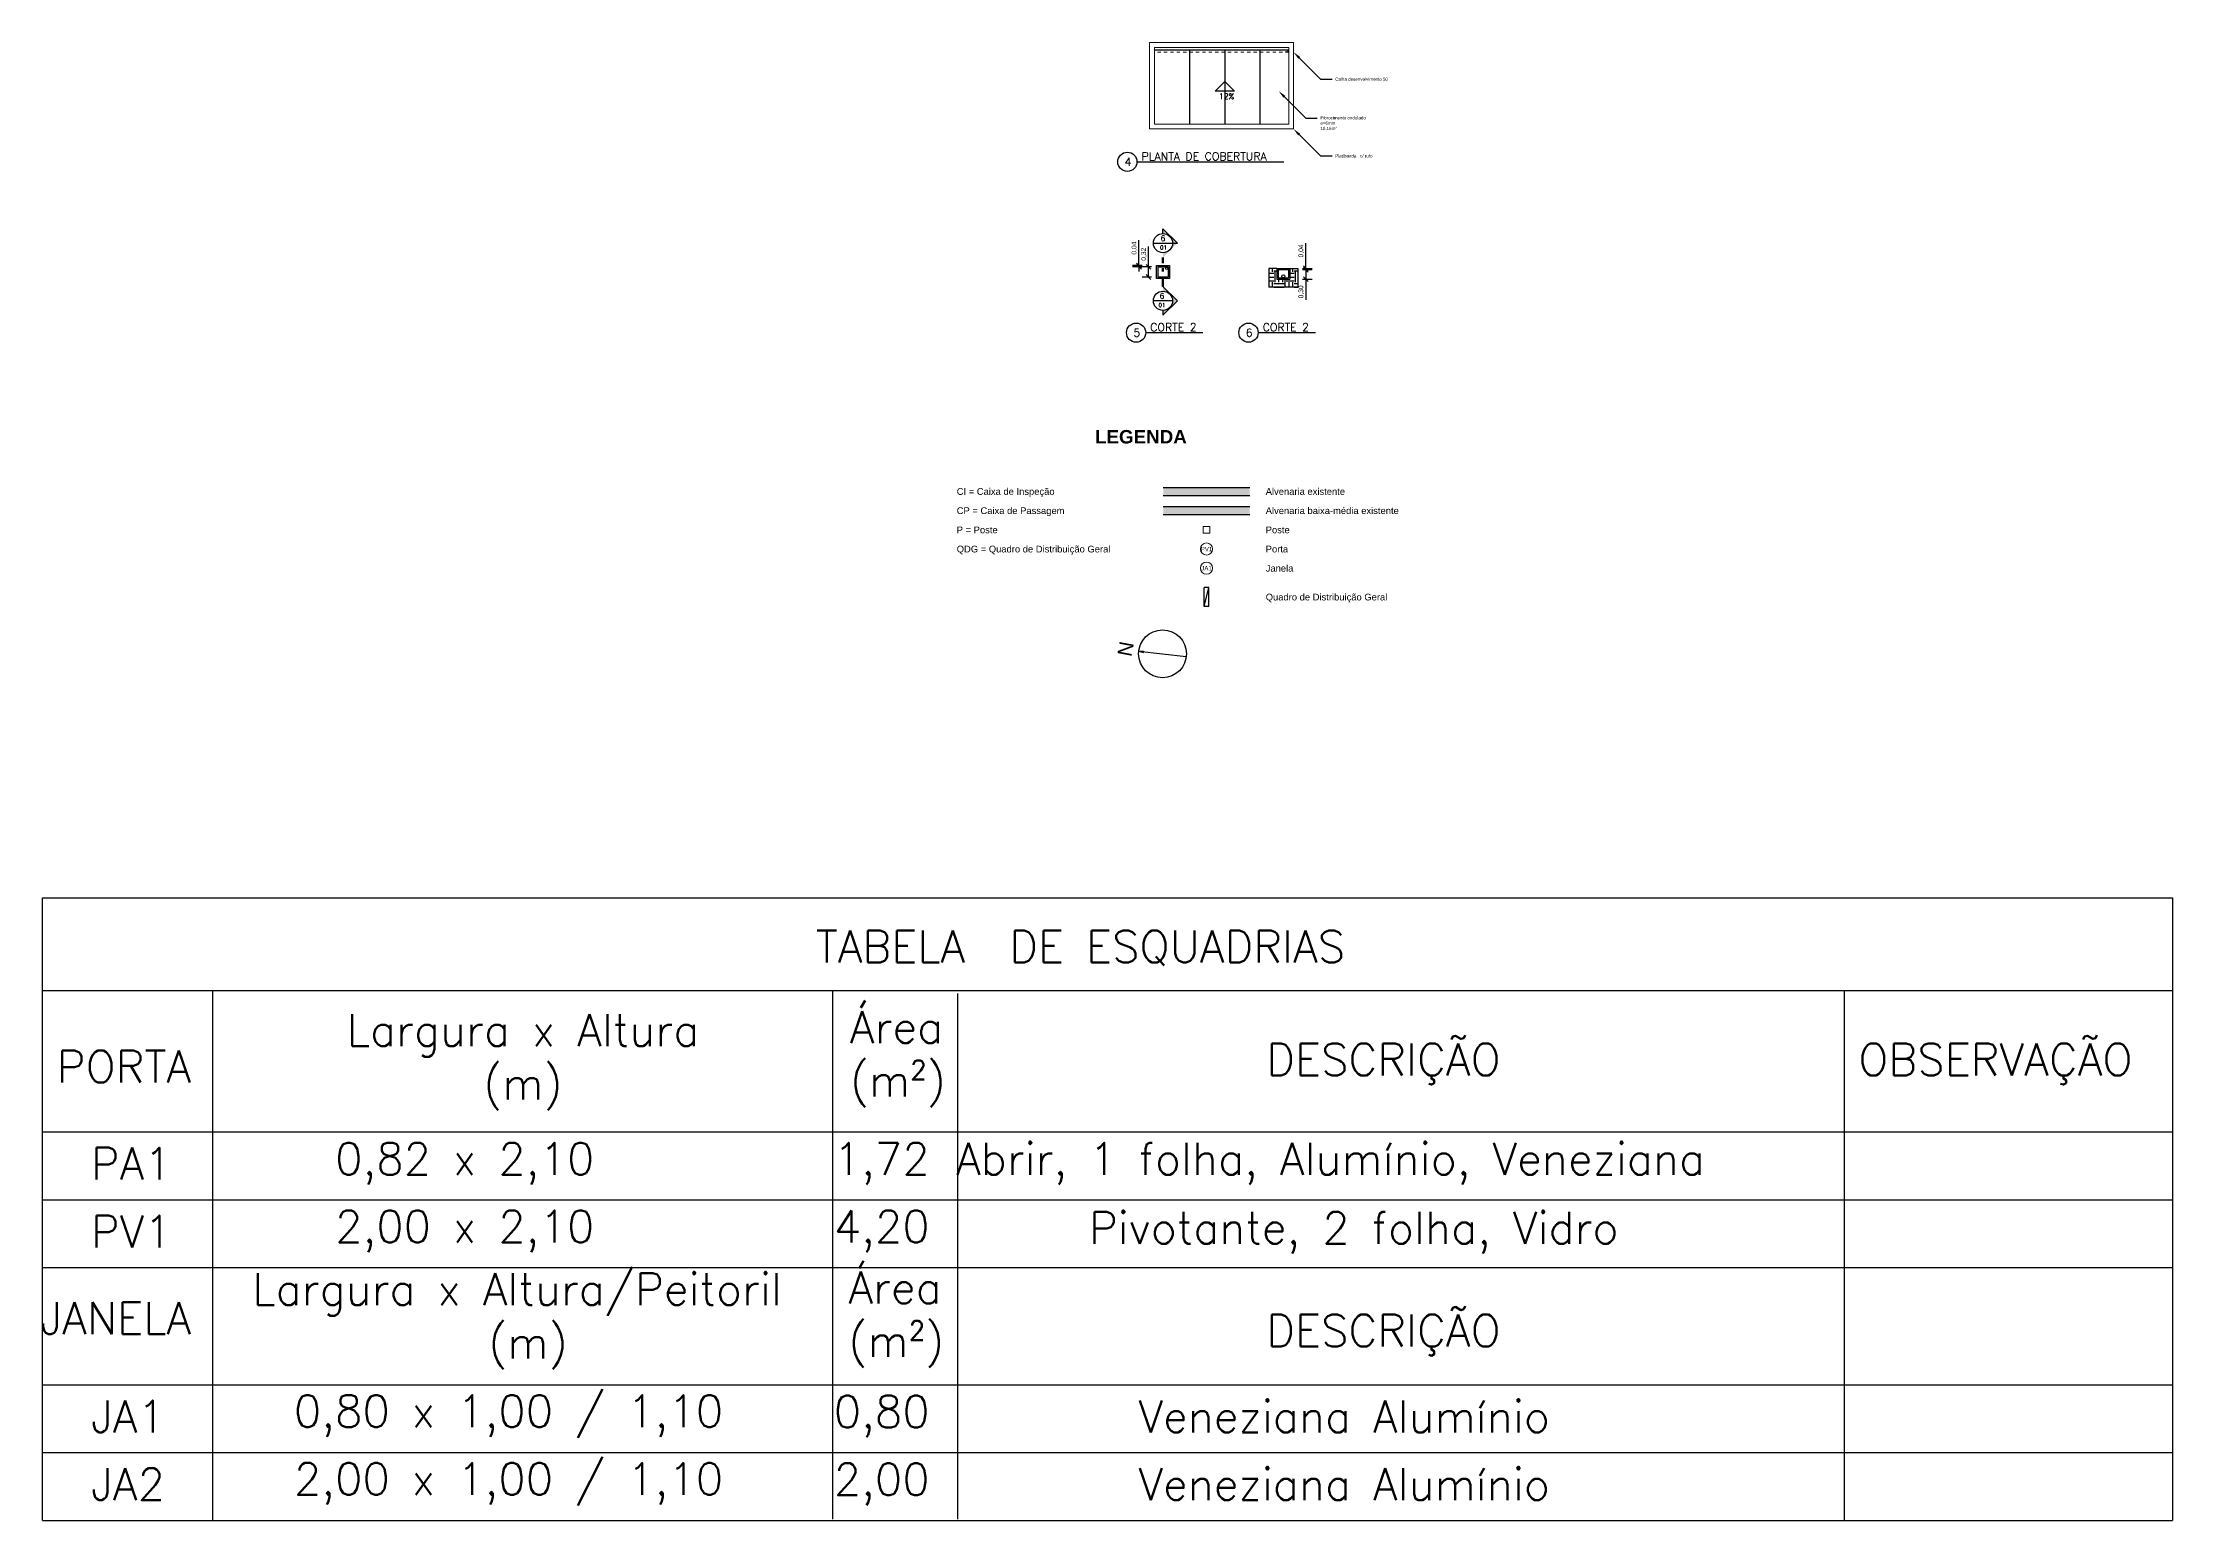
# Model space of a CAD drawing. Extents: x 0 to 11638, y -6007 to 0.
# Drawn here: x 10119.6 to 10186.1, y -5708.7 to -5662.5 of the extents above; entities that cross this region are included whole.
import ezdxf
from ezdxf import colors
from ezdxf.entities.mleader import LeaderData, LeaderLine
from ezdxf.math import Vec2, Vec3

# ---------------------------------------------------------------- set-up
doc = ezdxf.new("R2010")
doc.units = 0
doc.linetypes.add('DASHDOT', pattern=[1, 0.5, -0.25, 0, -0.25])
doc.linetypes.add('DASHED', pattern=[0.25, 0.125, -0.125])
doc.layers.get('0').update_dxf_attribs({"linetype": 'CONTINUOUS'})
doc.layers.get('Defpoints').update_dxf_attribs({"linetype": 'CONTINUOUS'})
for name, color, linetype, lineweight in [('ARQ - Alvenaria Alta', 251, 'CONTINUOUS', 13), ('ARQ - Alvenaria Média-Baixa', 252, 'CONTINUOUS', 20), ('ARQ - Esquadrias', 1, 'CONTINUOUS', 9), ('ARQ - Textos', 4, 'CONTINUOUS', 5), ('Elétrica', 30, 'CONTINUOUS', 20), ('Hidrossanitário - Água Pluvial', 4, 'CONTINUOUS', 9)]:
    doc.layers.add(name, color=color, linetype=linetype, lineweight=lineweight)
for name, color, linetype in [('ARQ - Cobertura', 253, 'CONTINUOUS'), ('ARQ - Cotas', 1, 'CONTINUOUS'), ('ARQ - Desnível Terreno', 14, 'CONTINUOUS'), ('Símbolos - Indicação Fachada Elevação Vista', 7, 'CONTINUOUS'), ('Símbolos - Quadro de Acabamentos', 7, 'CONTINUOUS')]:
    doc.layers.add(name, color=color, linetype=linetype)
doc.styles.add('ROMANS', font='romans.shx', dxfattribs={"height": 0.3})
doc.styles.get("Standard").update_dxf_attribs({"font": 'arial.ttf', "height": 0.15})
doc.dimstyles.get("Standard").update_dxf_attribs({"dimtxt": 0.1, "dimasz": 0.15, "dimexe": 0.2, "dimexo": 0.2, "dimgap": 0.05, "dimtad": 1, "dimzin": 0, "dimtxsty": 'STANDARD', "dimblk": 'OBLIQUE', "dimcen": 0.5, "dimclrd": 256, "dimclre": 256, "dimclrt": 256, "dimadec": 0, "dimazin": 0, "dimtfac": 1, "dimtmove": 0, "dimatfit": 3, "dimfxl": 0.1, "dimfxlon": 1, "dimtfillclr": 256, "dimtolj": 1, "dimtzin": 0, "dimlwd": -1, "dimarcsym": 0})

# ---------------------------------------------------------------- blocks, each defined once
blk = doc.blocks.new('_Oblique')
at = {"layer": 'ARQ - Esquadrias', "color": 0, "lineweight": -2}
blk.add_line((-0.5, -0.5), (0.5, 0.5), dxfattribs=at)
blk = doc.blocks.new('*D1060')
at = {"layer": 'ARQ - Cotas', "transparency": 16777216}
for p, q in [((10154.149, -5669.477), (10154.149, -5668.839)), ((10154.149, -5669.797), (10154.149, -5669.477))]:
    blk.add_line(p, q, dxfattribs=at)
at = {"layer": 'ARQ - Cotas', "lineweight": -2, "transparency": 16777216}
for p, q in [((10154.239, -5669.477), (10153.949, -5669.477)), ((10154.239, -5669.797), (10153.949, -5669.797))]:
    blk.add_line(p, q, dxfattribs=at)
at = {"layer": 'Defpoints', "color": 0, "lineweight": -2, "transparency": 16777216}
for p in [(10154.149, -5669.477), (10154.439, -5669.477), (10154.439, -5669.797)]:
    blk.add_point(p, dxfattribs=at)
at = {"layer": 'ARQ - Cotas', "transparency": 16777216, "xscale": 0.15, "yscale": 0.15, "zscale": 0.15}
for p, rotation in [((10154.149, -5669.477), 90), ((10154.149, -5669.797), 270)]:
    blk.add_blockref('_Oblique', p, dxfattribs=dict(at, rotation=rotation))
at = {"layer": 'ARQ - Cotas', "lineweight": -2, "transparency": 16777216, "insert": (10154.009, -5669.083), "char_height": 0.15, "attachment_point": 5, "rotation": 90}
blk.add_mtext('\\A1;0,32', dxfattribs=at)
blk = doc.blocks.new('*D1061')
at = {"layer": 'ARQ - Cotas', "transparency": 16777216}
for p, q in [((10153.849, -5669.437), (10153.849, -5668.648)), ((10153.849, -5669.477), (10153.849, -5669.437)), ((10153.849, -5669.477), (10153.849, -5669.627))]:
    blk.add_line(p, q, dxfattribs=at)
at = {"layer": 'ARQ - Cotas', "lineweight": -2, "transparency": 16777216}
for p, q in [((10153.949, -5669.437), (10153.649, -5669.437)), ((10153.949, -5669.477), (10153.649, -5669.477))]:
    blk.add_line(p, q, dxfattribs=at)
at = {"layer": 'Defpoints', "color": 0, "lineweight": -2, "transparency": 16777216}
for p in [(10153.849, -5669.437), (10154.439, -5669.437), (10154.439, -5669.477)]:
    blk.add_point(p, dxfattribs=at)
at = {"layer": 'ARQ - Cotas', "transparency": 16777216, "xscale": 0.15, "yscale": 0.15, "zscale": 0.15}
for p, rotation in [((10153.849, -5669.437), 270), ((10153.849, -5669.477), 90)]:
    blk.add_blockref('_Oblique', p, dxfattribs=dict(at, rotation=rotation))
at = {"layer": 'ARQ - Cotas', "lineweight": -2, "transparency": 16777216, "insert": (10153.709, -5668.893), "char_height": 0.15, "attachment_point": 5, "rotation": 90}
blk.add_mtext('\\A1;0,04', dxfattribs=at)
blk = doc.blocks.new('*D1062')
at = {"layer": 'ARQ - Cotas', "lineweight": -2, "transparency": 16777216}
for p, q in [((10158.962, -5669.565), (10159.262, -5669.565)), ((10158.962, -5669.865), (10159.262, -5669.865))]:
    blk.add_line(p, q, dxfattribs=at)
at = {"layer": 'ARQ - Cotas', "transparency": 16777216}
for p, q in [((10159.062, -5669.565), (10159.062, -5669.865)), ((10159.062, -5669.865), (10159.062, -5670.504))]:
    blk.add_line(p, q, dxfattribs=at)
at = {"layer": 'Defpoints', "color": 0, "lineweight": -2, "transparency": 16777216}
for p in [(10158.562, -5669.565), (10158.562, -5669.865), (10159.062, -5669.865)]:
    blk.add_point(p, dxfattribs=at)
at = {"layer": 'ARQ - Cotas', "transparency": 16777216, "xscale": 0.15, "yscale": 0.15, "zscale": 0.15}
for p, rotation in [((10159.062, -5669.565), 90), ((10159.062, -5669.865), 270)]:
    blk.add_blockref('_Oblique', p, dxfattribs=dict(at, rotation=rotation))
at = {"layer": 'ARQ - Cotas', "lineweight": -2, "transparency": 16777216, "insert": (10158.922, -5670.259), "char_height": 0.15, "attachment_point": 5, "rotation": 90}
blk.add_mtext('\\A1;0,30', dxfattribs=at)
blk = doc.blocks.new('*D1063')
at = {"layer": 'ARQ - Cotas', "transparency": 16777216}
for p, q in [((10159.062, -5669.525), (10159.062, -5668.736)), ((10159.062, -5669.565), (10159.062, -5669.525)), ((10159.062, -5669.565), (10159.062, -5669.715))]:
    blk.add_line(p, q, dxfattribs=at)
at = {"layer": 'ARQ - Cotas', "lineweight": -2, "transparency": 16777216}
for p, q in [((10158.962, -5669.525), (10159.262, -5669.525)), ((10158.962, -5669.565), (10159.262, -5669.565))]:
    blk.add_line(p, q, dxfattribs=at)
at = {"layer": 'Defpoints', "color": 0, "lineweight": -2, "transparency": 16777216}
for p in [(10158.202, -5669.525), (10158.202, -5669.565), (10159.062, -5669.525)]:
    blk.add_point(p, dxfattribs=at)
at = {"layer": 'ARQ - Cotas', "transparency": 16777216, "xscale": 0.15, "yscale": 0.15, "zscale": 0.15}
for p, rotation in [((10159.062, -5669.525), 270), ((10159.062, -5669.565), 90)]:
    blk.add_blockref('_Oblique', p, dxfattribs=dict(at, rotation=rotation))
at = {"layer": 'ARQ - Cotas', "lineweight": -2, "transparency": 16777216, "insert": (10158.922, -5668.98), "char_height": 0.15, "attachment_point": 5, "rotation": 90}
blk.add_mtext('\\A1;0,04', dxfattribs=at)

msp = doc.modelspace()

# ---------------------------------------------------------------- hatches: boundary and pattern name
at = {"lineweight": -2}
h = msp.add_hatch(color=256, dxfattribs=at)
h.dxf.hatch_style = 1
h.paths.add_polyline_path([(10155.049, -5668.737), (10154.599, -5668.287), (10154.599, -5668.437, -1), (10154.599, -5669.037), (10154.599, -5669.187)])
h = msp.add_hatch(color=256)
h.dxf.hatch_style = 1
h.paths.add_polyline_path([(10155.049, -5670.537), (10154.599, -5670.987), (10154.599, -5670.837, 1), (10154.599, -5670.237), (10154.599, -5670.087)])
at = {"layer": 'ARQ - Alvenaria Alta', "lineweight": -2}
h = msp.add_hatch(color=256, dxfattribs=at)
h.dxf.hatch_style = 1
h.paths.add_polyline_path([(10157.31, -5676.371), (10154.609, -5676.371), (10154.609, -5676.621), (10157.31, -5676.621)])
at = {"layer": 'ARQ - Alvenaria Média-Baixa', "lineweight": -2}
h = msp.add_hatch(color=256, dxfattribs=at)
h.dxf.hatch_style = 1
h.paths.add_polyline_path([(10157.31, -5676.971), (10154.609, -5676.971), (10154.609, -5677.221), (10157.31, -5677.221)])
at = {"layer": 'ARQ - Desnível Terreno', "lineweight": -2}
h = msp.add_hatch(dxfattribs=at)
h.set_pattern_fill('EARTH', color=256, scale=0.05)
h.set_pattern_definition([(0, (0.9209, 0), (0.3175, 0.3175), [0.3175, -0.3175]), (0, (0.9209, 0.11906), (0.3175, 0.3175), [0.3175, -0.3175]), (0, (0.9209, 0.23813), (0.3175, 0.3175), [0.3175, -0.3175]), (90, (0.9606, 0.2778), (-0.3175, 0.3175), [0.3175, -0.3175]), (90, (1.07965, 0.2778), (-0.3175, 0.3175), [0.3175, -0.3175]), (90, (1.1987, 0.2778), (-0.3175, 0.3175), [0.3175, -0.3175])])
h.paths.add_polyline_path([(10158.812, -5669.525), (10158.562, -5669.525), (10158.562, -5669.565), (10158.562, -5669.865), (10158.162, -5669.865), (10158.162, -5669.565), (10158.162, -5669.525), (10157.912, -5669.525), (10157.912, -5670.115), (10158.812, -5670.115)])

# ---------------------------------------------------------------- linework, layer by layer
at = {"lineweight": -2}
for p, q in [((10153.788, -5666.195), (10158.375, -5666.195)), ((10154.299, -5668.737), (10155.049, -5668.737)), ((10154.599, -5668.437), (10154.599, -5668.287)), ((10154.599, -5668.287), (10155.049, -5668.737)), ((10154.06, -5671.534), (10155.848, -5671.534)), ((10157.572, -5671.534), (10159.361, -5671.534))]:
    msp.add_line(p, q, dxfattribs=at)
for p, q in [((10154.899, -5670.537), (10154.299, -5670.537)), ((10154.599, -5670.087), (10155.049, -5670.537)), ((10154.599, -5670.987), (10155.049, -5670.537)), ((10154.599, -5670.837), (10154.599, -5670.987))]:
    msp.add_line(p, q)
at = {"linetype": 'Continuous'}
for q in [(10153.995, -5681.486), (10155.323, -5681.651), (10153.991, -5681.525)]:
    msp.add_line((10153.849, -5681.49), q, dxfattribs=at)
at = {"lineweight": -2}
for centre in [(10153.488, -5666.195), (10154.599, -5668.737), (10153.76, -5671.534), (10157.272, -5671.534)]:
    msp.add_circle(centre, 0.3, dxfattribs=at)
for centre, radius in [((10154.599, -5670.537), 0.3), ((10154.586, -5681.571), 0.748)]:
    msp.add_circle(centre, radius)
at = {"layer": 'ARQ - Alvenaria Alta'}
for p, q in [((10154.18, -5662.469), (10154.18, -5665.169)), ((10158.68, -5662.469), (10154.18, -5662.469)), ((10154.33, -5662.619), (10154.33, -5665.019)), ((10158.53, -5662.619), (10154.33, -5662.619)), ((10158.53, -5665.019), (10158.53, -5662.619)), ((10158.68, -5665.17), (10158.68, -5662.469)), ((10154.18, -5665.169), (10158.68, -5665.169)), ((10154.33, -5665.019), (10158.53, -5665.019)), ((10154.18, -5668.637), (10154.18, -5668.637))]:
    msp.add_line(p, q, dxfattribs=at)
at = {"layer": 'ARQ - Alvenaria Alta', "lineweight": -2}
for p, q in [((10154.609, -5676.371), (10157.31, -5676.371)), ((10154.609, -5676.621), (10157.31, -5676.621)), ((10154.609, -5676.971), (10157.31, -5676.971)), ((10154.609, -5677.221), (10157.31, -5677.221))]:
    msp.add_line(p, q, dxfattribs=at)
at = {"layer": 'ARQ - Alvenaria Média-Baixa', "lineweight": -2}
for p, q in [((10158.162, -5669.525), (10158.562, -5669.525)), ((10158.162, -5669.525), (10158.162, -5669.565)), ((10158.162, -5669.565), (10158.162, -5669.865)), ((10158.162, -5669.565), (10158.562, -5669.565)), ((10158.162, -5669.865), (10158.562, -5669.865)), ((10158.202, -5669.565), (10158.202, -5669.825)), ((10158.202, -5669.825), (10158.522, -5669.825)), ((10158.522, -5669.565), (10158.522, -5669.825)), ((10158.562, -5669.525), (10158.562, -5669.565)), ((10158.562, -5669.565), (10158.562, -5669.865))]:
    msp.add_line(p, q, dxfattribs=at)
at = {"layer": 'ARQ - Cobertura', "lineweight": -2}
msp.add_line((10154.33, -5662.694), (10158.53, -5662.694), dxfattribs=at)
at = {"layer": 'ARQ - Cobertura'}
for p, q in [((10155.43, -5662.694), (10155.43, -5665.019)), ((10156.53, -5662.694), (10156.53, -5665.019)), ((10157.63, -5662.694), (10157.63, -5665.019))]:
    msp.add_line(p, q, dxfattribs=at)
at = {"layer": 'ARQ - Desnível Terreno', "lineweight": -2}
for p, q in [((10158.162, -5669.525), (10157.912, -5669.525)), ((10157.912, -5669.525), (10157.912, -5670.115)), ((10158.562, -5669.525), (10158.812, -5669.525)), ((10158.812, -5669.525), (10158.812, -5670.115)), ((10158.812, -5670.115), (10157.912, -5670.115))]:
    msp.add_line(p, q, dxfattribs=at)
at = {"layer": 'ARQ - Textos', "linetype": 'Continuous'}
for centre in [(10155.96, -5678.296), (10155.96, -5678.896)]:
    msp.add_circle(centre, 0.189, dxfattribs=at)
at = {"layer": 'Elétrica', "linetype": 'ByBlock'}
for p, q in [((10156.06, -5677.596), (10155.86, -5677.596)), ((10155.86, -5677.596), (10155.86, -5677.796)), ((10155.86, -5677.796), (10156.06, -5677.796)), ((10156.06, -5677.796), (10156.06, -5677.596))]:
    msp.add_line(p, q, dxfattribs=at)
at = {"layer": 'Elétrica', "lineweight": -2}
for p, q in [((10156.035, -5679.496), (10155.885, -5679.496)), ((10155.885, -5680.096), (10156.035, -5679.496)), ((10155.885, -5680.096), (10155.885, -5679.496)), ((10156.035, -5680.096), (10156.035, -5679.496)), ((10156.035, -5680.096), (10155.885, -5680.096))]:
    msp.add_line(p, q, dxfattribs=at)
at = {"layer": 'Hidrossanitário - Água Pluvial', "linetype": 'DASHED', "ltscale": 0.5}
msp.add_line((10158.53, -5662.769), (10154.33, -5662.769), dxfattribs=at)
at = {"layer": 'Hidrossanitário - Água Pluvial', "lineweight": -2}
for p, q in [((10154.399, -5669.437), (10154.799, -5669.437)), ((10154.399, -5669.837), (10154.399, -5669.437)), ((10154.799, -5669.837), (10154.399, -5669.837)), ((10154.439, -5669.477), (10154.759, -5669.477)), ((10154.439, -5669.477), (10154.439, -5669.797)), ((10154.759, -5669.797), (10154.439, -5669.797)), ((10154.759, -5669.477), (10154.759, -5669.797)), ((10154.799, -5669.437), (10154.799, -5669.837))]:
    msp.add_line(p, q, dxfattribs=at)
at = {"layer": 'Hidrossanitário - Água Pluvial', "linetype": 'DASHED', "lineweight": -2, "ltscale": 0.15}
for p, q in [((10158.437, -5669.525), (10158.437, -5669.565)), ((10158.512, -5669.525), (10158.512, -5669.565))]:
    msp.add_line(p, q, dxfattribs=at)
at = {"layer": 'Hidrossanitário - Água Pluvial', "linetype": 'DASHED', "ltscale": 0.5}
msp.add_circle((10158.469, -5662.722), 0.0375, dxfattribs=at)
at = {"layer": 'Hidrossanitário - Água Pluvial', "lineweight": -2}
for centre, radius in [((10154.712, -5669.525), 0.0375), ((10158.362, -5669.775), 0.05)]:
    msp.add_circle(centre, radius, dxfattribs=at)
at = {"layer": 'Símbolos - Indicação Fachada Elevação Vista', "lineweight": -2}
for p, q in [((10156.23, -5663.985), (10156.53, -5663.685)), ((10156.83, -5663.985), (10156.23, -5663.985)), ((10156.83, -5663.985), (10156.53, -5663.685))]:
    msp.add_line(p, q, dxfattribs=at)
at = {"layer": 'Símbolos - Indicação Fachada Elevação Vista', "linetype": 'DASHDOT', "lineweight": 50, "ltscale": 0.625}
msp.add_line((10154.599, -5670.087), (10154.599, -5669.187), dxfattribs=at)
at = {"layer": 'Símbolos - Quadro de Acabamentos', "lineweight": -2}
for p, q in [((10119.595, -5708.654), (10119.595, -5689.192)), ((10119.595, -5689.192), (10186.138, -5689.192)), ((10186.138, -5689.192), (10186.138, -5708.654)), ((10186.138, -5692.108), (10119.595, -5692.108)), ((10124.907, -5692.108), (10124.907, -5708.654)), ((10144.272, -5692.108), (10144.272, -5708.616)), ((10148.18, -5692.182), (10148.18, -5708.616)), ((10175.879, -5692.108), (10175.879, -5708.654)), ((10186.138, -5696.517), (10119.595, -5696.517)), ((10119.595, -5698.635), (10186.138, -5698.635)), ((10119.595, -5700.753), (10186.138, -5700.753)), ((10119.595, -5704.418), (10186.138, -5704.418)), ((10119.595, -5706.536), (10186.138, -5706.536)), ((10119.595, -5708.654), (10186.138, -5708.654))]:
    msp.add_line(p, q, dxfattribs=at)

# ---------------------------------------------------------------- texts
at = {"width": 1}
msp.add_text('N', height=0.449, rotation=79.36131, dxfattribs=at).set_placement((10153.61, -5681.681))
at = {"lineweight": -2, "attachment_point": 1, "style": 'ROMANS'}
for s, width, insert, char_height in [('4', 0.39382, (10153.402, -5666.071), 0.25), ('PLANTA DE COBERTURA', 7.57034, (10153.93, -5665.9), 0.25), ('6', 1.2, (10154.525, -5668.499), 0.175), ('01', 1.2, (10154.508, -5668.809), 0.125), ('5', 0.39382, (10153.674, -5671.41), 0.25), ('CORTE 2', 7.57034, (10154.202, -5671.239), 0.25), ('6', 0.39382, (10157.187, -5671.41), 0.25), ('CORTE 2', 7.57034, (10157.714, -5671.239), 0.25)]:
    msp.add_mtext_dynamic_manual_height_columns(s, width=width, gutter_width=750, heights=[0], dxfattribs=dict(at, insert=insert, char_height=char_height))
at = {"attachment_point": 3, "style": 'ROMANS'}
for s, insert, char_height in [('01', (10154.677, -5670.609), 0.125), ('6', (10154.642, -5670.299), 0.175)]:
    msp.add_mtext_dynamic_manual_height_columns(s, width=1.2, gutter_width=750, heights=[0], dxfattribs=dict(at, insert=insert, char_height=char_height))
at = {"attachment_point": 1}
for s, insert, char_height, width in [('\\pxt4;{\\fArial|b1|i0|c0|p34;LEGENDA}', (10152.476, -5674.577), 0.42, 12.90804), ('\\pxt4;CI = Caixa de Inspeção', (10148.156, -5676.393), 0.21, 6.45402), ('\\pxt4;Alvenaria existente', (10157.81, -5676.393), 0.21, 6.45402), ('\\pxt4;CP = Caixa de Passagem', (10148.156, -5676.993), 0.21, 6.45402), ('\\pxt4;Alvenaria baixa-média existente', (10157.81, -5676.993), 0.21, 6.45402), ('\\pxt4;P = Poste', (10148.156, -5677.593), 0.21, 6.45402), ('\\pxt4;Poste', (10157.81, -5677.593), 0.21, 6.45402), ('\\pxt4;QDG = Quadro de Distribuição Geral', (10148.156, -5678.193), 0.21, 6.45402), ('\\pxt4;Porta', (10157.81, -5678.193), 0.21, 6.45402), ('\\pxt4;Janela', (10157.81, -5678.793), 0.21, 6.45402), ('\\pxt4;Quadro de Distribuição Geral', (10157.81, -5679.693), 0.21, 6.45402)]:
    msp.add_mtext(s, dxfattribs=dict(at, insert=insert, char_height=char_height, width=width))
at = {"layer": 'ARQ - Textos', "color": 4, "linetype": 'Continuous', "char_height": 0.135, "attachment_point": 5}
for s, insert in [('PV1', (10155.961, -5678.296)), ('JA1', (10155.961, -5678.896))]:
    msp.add_mtext(s, dxfattribs=dict(at, insert=insert))
at = {"layer": 'Símbolos - Indicação Fachada Elevação Vista', "insert": (10156.35, -5664.06), "char_height": 0.175, "attachment_point": 1, "style": 'ROMANS'}
msp.add_mtext_dynamic_manual_height_columns('12%', width=1.2, gutter_width=750, heights=[0], dxfattribs=at)
at = {"layer": 'Símbolos - Quadro de Acabamentos', "lineweight": -2, "char_height": 1, "attachment_point": 4, "style": 'ROMANS'}
for s, width, heights, insert in [('TABELA  DE ESQUADRIAS', 54.27766, [0], (10143.752, -5690.765)), ('Área \\P(m²)', 54.27766, [0], (10144.819, -5694.235)), ('\\pxqc;Largura x Altura\\P(m)', 23.68293, [4.881], (10122.764, -5694.329)), ('PORTA', 54.27766, [0], (10120.039, -5694.47)), ('DESCRIÇÃO', 54.27766, [0], (10157.825, -5694.391)), ('OBSERVAÇÃO', 54.27766, [0], (10176.323, -5694.391)), ('PA1', 54.27766, [0], (10121.103, -5697.503)), (' 0,82 x 2,10', 54.27766, [0], (10128.048, -5697.503)), (' 1,72', 54.27766, [0], (10143.627, -5697.503)), (' Abrir, 1 folha, Alumínio, Veneziana', 54.27766, [0], (10147.451, -5697.503)), ('PV1', 54.27766, [0], (10121.103, -5699.62)), (' 2,00 x 2,10', 54.27766, [0], (10128.048, -5699.62)), (' 4,20', 54.27766, [0], (10143.627, -5699.62)), (' Pivotante, 2 folha, Vidro', 54.27766, [0], (10151.603, -5699.662)), ('Área\\P(m²)', 54.27766, [0], (10144.77, -5702.376)), ('\\pxqc;Largura x Altura/Peitoril\\P (m)', 18.8068, [0], (10125.017, -5702.423)), ('JANELA', 54.27766, [0], (10119.525, -5702.337)), ('DESCRIÇÃO', 54.27766, [0], (10157.825, -5702.865)), ('0,80 x 1,00 / 1,10', 54.27766, [0], (10127.446, -5705.404)), ('JA1', 54.27766, [0], (10121.106, -5705.404)), (' 0,80', 54.27766, [0], (10143.627, -5705.404)), ('Veneziana Alumínio', 54.27766, [0], (10153.832, -5705.404)), ('2,00 x 1,00 / 1,10', 54.27766, [0], (10127.446, -5707.521)), ('JA2', 54.27766, [0], (10121.106, -5707.521)), (' 2,00', 54.27766, [0], (10143.627, -5707.521)), ('Veneziana Alumínio', 54.27766, [0], (10153.832, -5707.521))]:
    msp.add_mtext_dynamic_manual_height_columns(s, width=width, gutter_width=13.394, heights=heights, dxfattribs=dict(at, insert=insert))

# ---------------------------------------------------------------- dimensions: what is measured, and where the dimension line sits
at = {"layer": 'ARQ - Cotas', "lineweight": -2}
for base, p1, p2, picture, middle in [((10153.849, -5669.437), (10154.439, -5669.477), (10154.439, -5669.437), '*D1061', (10153.709, -5668.893)), ((10159.062, -5669.525), (10158.202, -5669.565), (10158.202, -5669.525), '*D1063', (10158.922, -5668.98)), ((10154.149, -5669.477), (10154.439, -5669.797), (10154.439, -5669.477), '*D1060', (10154.009, -5669.083)), ((10159.062, -5669.865), (10158.562, -5669.565), (10158.562, -5669.865), '*D1062', (10158.922, -5670.259))]:
    dim = msp.add_linear_dim(base=base, p1=p1, p2=p2, angle=90, dimstyle='STANDARD', dxfattribs=at)
    dim.commit()
    dim.dimension.update_dxf_attribs({"geometry": picture, "text_midpoint": middle})

# ---------------------------------------------------------------- leaders
ml = msp.add_multileader_mtext('Standard', dxfattribs=at)
ml.set_content('Calha desenvolvimento 50', color=256, style='STANDARD')
ml.set_leader_properties(color=256, linetype='BYLAYER', lineweight=-1)
ml.build(insert=Vec2(0, 0))
ml.multileader.update_dxf_attribs({"text_right_attachment_type": 6, "dogleg_length": 0.36, "arrow_head_size": 0.25})
ctx = ml.context
ctx.base_point, ctx.char_height, ctx.arrow_head_size, ctx.landing_gap_size, ctx.plane_origin = Vec3(10159.882, -5663.612), 0.1, 0.25, 0.1, Vec3(10158.68, -5662.77)
ctx.right_attachment = 6
notes = []
notes.append((ctx, [(0, (1, 1, 0), (10159.522, -5663.612), (1, 0), 0.36, [(0, [(10158.68, -5662.77)], 0, [])])]))
ctx.mtext.insert, ctx.mtext.flow_direction = Vec3(10159.982, -5663.562), 5
ml = msp.add_multileader_mtext('Standard', dxfattribs=at)
ml.set_content('Fibrocimento ondulado\\Pe=6mm\\P10,16m²', color=256, style='STANDARD')
ml.set_leader_properties(color=256, linetype='BYLAYER', lineweight=-1)
ml.build(insert=Vec2(0, 0))
ml.multileader.update_dxf_attribs({"text_right_attachment_type": 6, "dogleg_length": 0.36, "arrow_head_size": 0.25})
ctx = ml.context
ctx.base_point, ctx.char_height, ctx.arrow_head_size, ctx.landing_gap_size, ctx.plane_origin = Vec3(10159.418, -5664.829), 0.1, 0.25, 0.1, Vec3(10158.216, -5663.987)
ctx.right_attachment = 6
notes.append((ctx, [(0, (1, 1, 0), (10159.058, -5664.829), (1, 0), 0.36, [(0, [(10158.216, -5663.987)], 0, [])])]))
ctx.mtext.insert, ctx.mtext.flow_direction = Vec3(10159.518, -5664.769), 5
ml = msp.add_multileader_mtext('Standard', dxfattribs=at)
ml.set_content('Platibanda   c/ rufo', color=256, style='STANDARD')
ml.set_leader_properties(color=256, linetype='BYLAYER', lineweight=-1)
ml.build(insert=Vec2(0, 0))
ml.multileader.update_dxf_attribs({"text_right_attachment_type": 6, "dogleg_length": 0.36, "arrow_head_size": 0.25})
ctx = ml.context
ctx.base_point, ctx.char_height, ctx.arrow_head_size, ctx.landing_gap_size, ctx.plane_origin = Vec3(10159.882, -5666.012), 0.1, 0.25, 0.1, Vec3(10158.68, -5665.17)
ctx.right_attachment = 6
notes.append((ctx, [(0, (1, 1, 0), (10159.522, -5666.012), (1, 0), 0.36, [(0, [(10158.68, -5665.17)], 0, [])])]))
ctx.mtext.insert, ctx.mtext.flow_direction = Vec3(10159.982, -5665.961), 5
for ctx, leaders in notes:
    for number, flags, end, landing, length, lines in leaders:
        leader = LeaderData()
        leader.index, (leader.has_last_leader_line, leader.has_dogleg_vector, leader.attachment_direction) = number, flags
        leader.last_leader_point, leader.dogleg_vector, leader.dogleg_length = Vec3(end), Vec3(landing), length
        for number, points, colour, breaks in lines:
            line = LeaderLine()
            line.index, line.vertices, line.color, line.breaks = number, Vec3.list(points), colors.encode_raw_color(colour), breaks
            leader.lines.append(line)
        ctx.leaders.append(leader)

doc.saveas('drawing.dxf')
